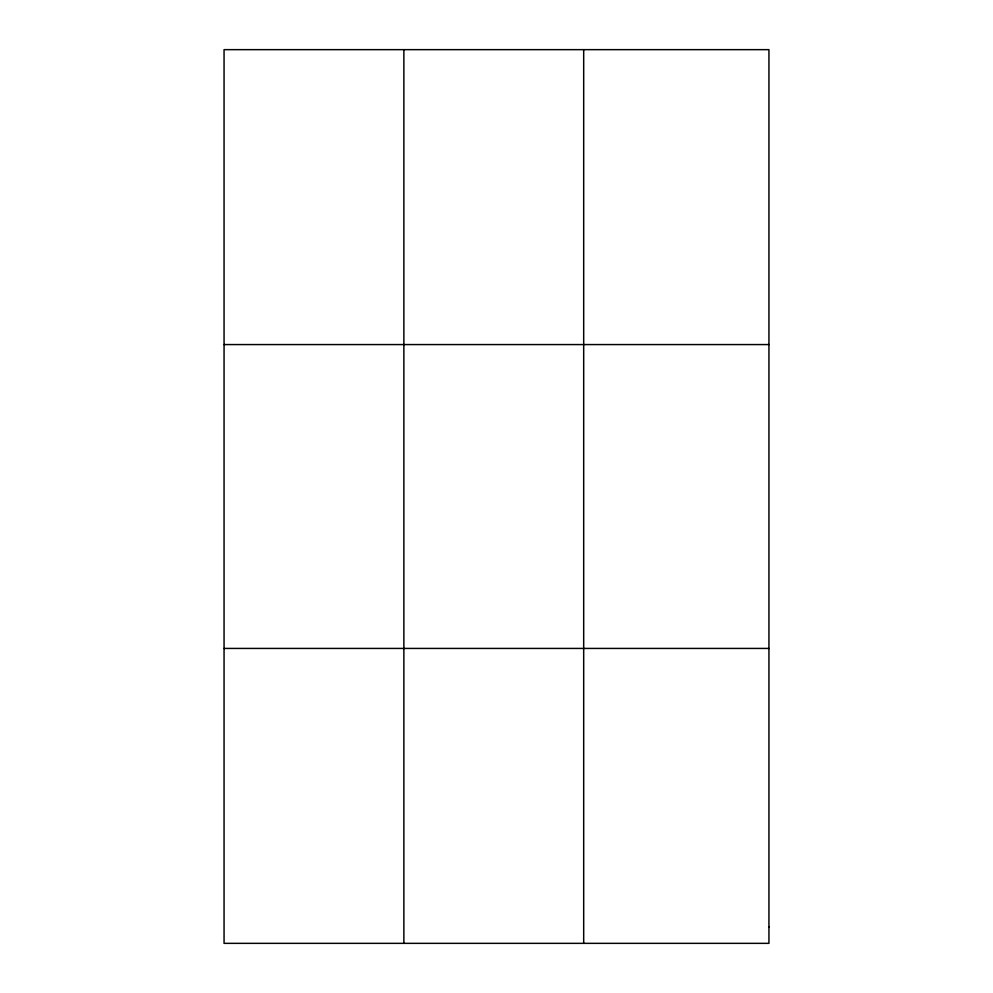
<?xml version="1.0" encoding="UTF-8"?>
<svg xmlns="http://www.w3.org/2000/svg" width="993" height="993" viewBox="0 0 993 993"><rect width="100%" height="100%" fill="white"/><g stroke="black" fill="none" stroke-linecap="round" stroke-linejoin="round"><path stroke-width="1.49" d="M403.866 49.65L403.866 943.35M583.685 49.65L583.685 943.35M224.058 344.571L768.942 344.571M224.058 648.429L768.942 648.429M768.942 926.965L768.942 943.35L224.058 943.35L224.058 49.65L768.942 49.65L768.942 926.965"/></g></svg>
